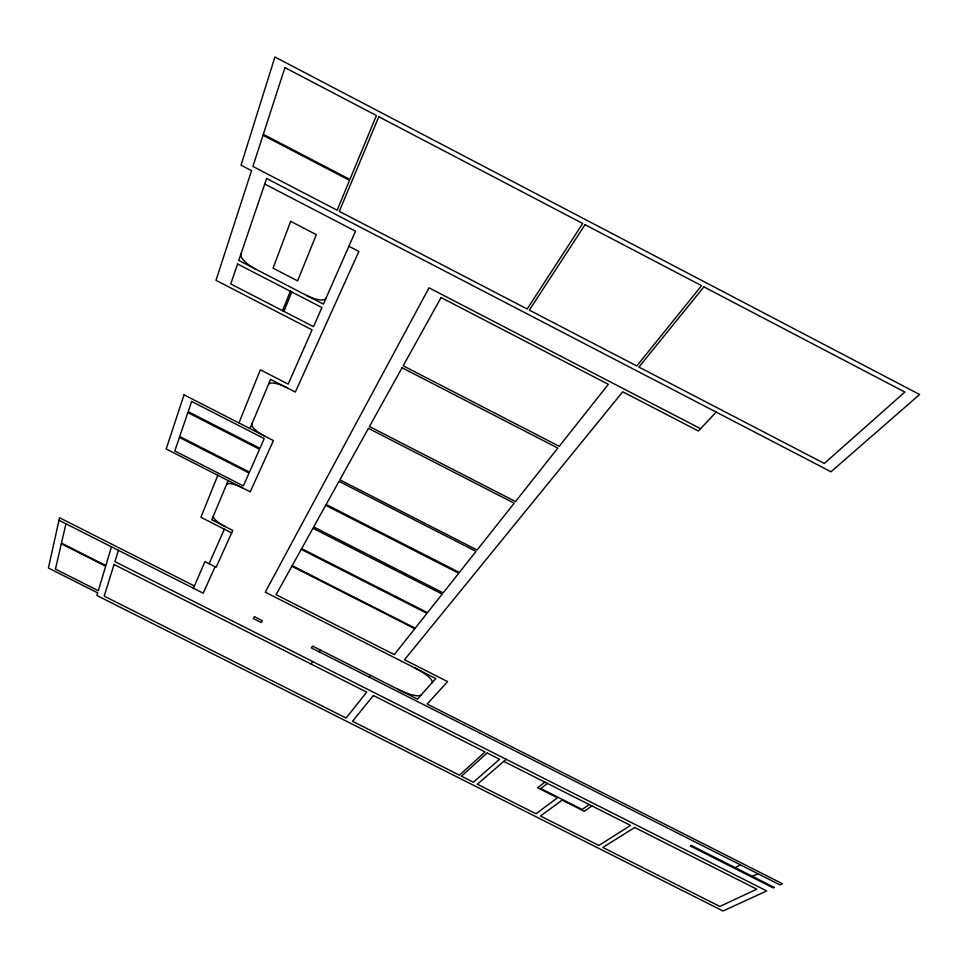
<?xml version="1.0" encoding="UTF-8"?>
<svg xmlns="http://www.w3.org/2000/svg" width="968" height="968" viewBox="0 0 968 968"><rect width="100%" height="100%" fill="white"/><g stroke="black" fill="none" stroke-linecap="round" stroke-linejoin="round"><path stroke-width="1.45" d="M65.945 523.797L61.468 543.109L105.875 565.53L111.477 546.823M118.423 550.332L114.914 561.609L766.704 890.935L723.023 910.997L96.897 595.477L97.683 592.852L48.4 568.01L59.544 517.759L194.399 585.967M282.547 310.668L290.352 291.235M217.812 475.3L200.896 517.263L231.679 532.896M238.939 422.943L260.356 369.836L288.186 384.127L312.071 329.882L215.997 280.345L251.535 170.658L241.044 165.201L274.924 57.003L919.6 394.508L831.016 471.767L266.611 178.487L238.769 260.404L323.409 304.121L355.51 231.195L264.724 184.029M283.939 311.381L291.767 291.961M228.194 480.588L211.786 519.768L232.792 530.428L216.13 567.272L204.95 561.609L193.406 588.254M249.974 428.582L270.58 379.359L295.337 392.064L358.898 251.438L348.879 246.247M209.124 563.727L224.334 529.169M215.09 566.752L203.183 593.19L58.975 520.276M311.055 664.024L312.712 661.555M319.222 651.875L320.432 650.06M369.098 677.092L370.454 675.361M716.163 412.09L698.388 431.026L622.751 391.798L404.503 659.765L447.627 681.617L427.142 704.026L782.434 883.724L779.954 884.849L311.369 647.894L312.567 646.08L417.474 699.138L435.781 678.568L265.268 592.174L429.005 287.823L700.554 428.703M506.155 759.287L477.357 784.213L535.982 813.761L557.507 797.801L537.639 787.77L544.863 782.132M547.416 783.427L540.773 788.569L582.143 809.454L589.185 804.529M591.968 805.933L584.236 811.293L562.142 800.137L540.471 816.024L598.865 845.451L630.567 825.426L503.759 761.368M735.16 867.618L740.532 864.92M752.414 876.342L757.896 873.693M415.175 668.126A22.591 5.699 25.9 0 1 431.909 682.924M421.14 695.012A22.143 5.469 26 0 1 397.546 689.059M225.423 526.689A15.101 4.041 27.2 0 1 213.323 516.113M226.524 484.581A15.706 4.368 27.3 0 1 242.508 487.884M326.059 298.096A19.191 6.607 27.9 0 1 306.674 295.482M255.782 269.189A19.263 6.619 28.4 0 1 240.923 254.1M265.196 436.374A16.892 5.046 27.4 0 1 251.874 424.02M268.463 384.405A17.654 5.518 27.5 0 1 286.649 387.611M61.311 543.786L55.442 569.099L98.325 590.71L105.681 566.183L61.311 543.786M114.03 564.489L104.205 596.131L346.096 718.05L366.715 692.144L114.03 564.489M263.006 135.254L252.902 166.436L337.142 210.225L349.545 180.326L263.006 135.254M284.919 67.615L263.308 134.322L349.908 179.431L376.431 115.507L284.919 67.615M184.017 394.847L166.169 448.983L250.24 491.829L273.412 440.573L184.017 394.847M237.559 263.974L230.771 283.963L313.499 326.627L321.908 307.534L237.559 263.974M179.407 437.439L174.797 450.967L243.379 485.924L249.078 472.977L179.407 437.439M187.852 412.634L179.721 436.52L249.466 472.094L259.521 449.261L187.852 412.634M191.664 401.478L188.191 411.654L259.932 448.317L264.216 438.589L191.664 401.478M290.654 221.333L273.049 268.184L297.612 280.877L316.318 234.643L290.654 221.333M378.803 116.741L339.32 211.363L527.173 308.998L582.7 223.463L378.803 116.741M254.463 616.701L253.422 618.6L261.312 622.581L262.364 620.694L254.463 616.701M291.852 566.268L276.074 594.679L394.291 654.586L414.788 628.716L291.852 566.268M301.229 549.364L292.179 565.675L415.211 628.171L426.973 613.325L301.229 549.364M312.954 528.262L301.653 548.614L427.517 612.635L442.194 594.098L312.954 528.262M325.684 505.32L313.692 526.919L443.162 592.888L458.735 573.225L325.684 505.32M339.006 481.338L326.156 504.473L459.34 572.451L476.026 551.397L339.006 481.338M368.433 428.352L339.853 479.825L477.115 550.018L514.202 503.191L368.433 428.352M402.083 367.755L369.449 426.525L515.508 501.533L557.822 448.099L402.083 367.755M441.069 297.551L403.172 365.795L559.238 446.321L608.34 384.32L441.069 297.551M585.035 224.685L529.339 310.123L636.775 365.964L701.57 285.669L585.035 224.685M703.893 286.891L638.916 367.078L824.337 463.454L904.826 392.052L703.893 286.891M373.406 695.52L352.509 721.281L459.449 775.186L485.065 751.93L373.406 695.52M487.134 752.971L461.434 776.191L473.376 782.205L499.597 759.275L487.134 752.971M634.693 827.507L602.81 847.448L719.829 906.435L756.782 889.193L634.693 827.507M691.297 845.451L690.341 845.996L773.287 887.922L774.34 887.438L691.297 845.451"/></g></svg>
